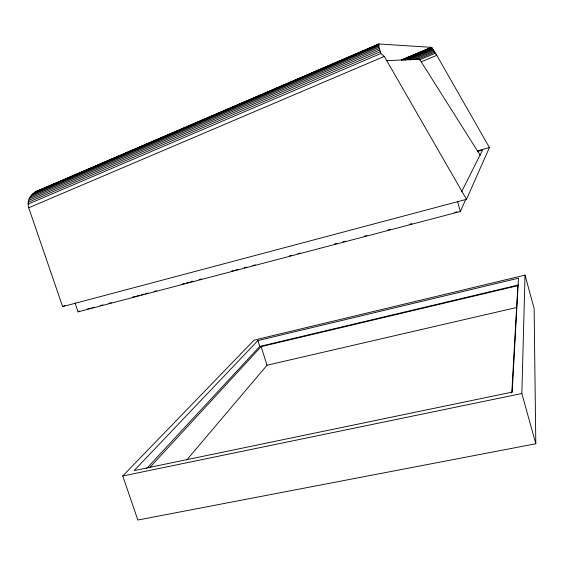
<?xml version="1.0" encoding="UTF-8"?>
<svg xmlns="http://www.w3.org/2000/svg" width="564" height="564" viewBox="0 0 564 564"><rect width="100%" height="100%" fill="white"/><g stroke="black" fill="none" stroke-linecap="round" stroke-linejoin="round"><path stroke-width="0.85" d="M378.705 43.978L36.752 191.161C30.463 193.981 26.55 200.995 28.708 207.778L62.646 306.626L466.506 199.332L384.31 56.4L380.855 53.488L378.923 47.172L378.705 43.978L431.552 47.334L436.769 55.321L421.35 61.793M535.8 443.755L521.841 393.524L525.028 275.14L254.061 340.134L122.748 475.988L137.856 520.029L535.8 443.755L534.129 308.55L525.028 275.14M511.781 393.143L517.858 285.673L261.153 346.613L149.425 467.916M466.506 199.332L489.425 147.549L435.704 53.46M75.061 303.016L78.086 311.878L460.344 211.479L465.695 199.529M461.549 191.915L482.587 150.017L477.496 151.434M186.973 459.723L267.026 365.225L516.546 307.514M146.584 468.571L259.743 346.43L518.527 284.961M257.896 340.578L134.161 470.58L512.168 392.114L518.499 278.179L257.896 340.578L259.743 346.43M78.086 311.878L79.616 311.011M62.646 306.626L64.973 305.371M42.053 189.088L300.838 77.726M302.459 77.028L379.283 43.971M378.585 44.394L34.714 192.359L36.406 191.887M32.881 193.755L378.585 45.078M31.309 195.306L378.698 46.008M30.019 196.977L378.923 47.172M29.06 198.732L379.269 48.539M28.447 200.523L379.713 50.069M28.2 202.314L380.242 51.733M28.32 204.055L380.855 53.488M28.708 207.778L384.31 56.4M401.265 59.967L431.284 47.284M401.554 59.995L431.552 47.334M402.647 59.925L431.827 47.602M403.824 60.003L432.186 48.039M405.079 60.235L432.623 48.617M408.026 59.911L433.124 49.329M410.141 60.073L433.681 50.161M414.004 59.622L434.273 51.091M417.029 59.608L434.893 52.099M419.313 59.96L435.528 53.157M41.242 189.441L36.752 191.161L40.129 190.216M477.539 150.863L489.425 147.549M42.088 189.201L44.626 188.503M87.554 308.924L90.106 308.254M91.812 307.81L94.364 307.133M100.322 305.568L102.881 304.898M108.838 303.333L111.39 302.664M132.674 297.066L135.226 296.396M136.932 295.952L139.484 295.275M141.19 294.831L143.742 294.161M145.441 293.71L148.001 293.04M153.958 291.475L156.51 290.805M182.052 284.094L184.604 283.417M186.31 282.973L188.862 282.303M190.561 281.852L193.121 281.182M199.078 279.617L201.63 278.947M231.43 271.115L233.982 270.445M235.689 269.994L238.241 269.324M244.198 267.759L246.75 267.089M252.714 265.524L255.266 264.847M289.318 255.901L291.877 255.231M297.834 253.666L300.386 252.989M334.438 244.043L336.997 243.373M342.954 241.808L345.506 241.138M364.238 236.21L366.79 235.541M388.074 229.95L390.626 229.28M409.358 224.352L411.91 223.682M454.478 212.494L457.03 211.824M122.748 475.988L521.841 393.524M386.262 60.715L419.489 59.093L480.218 155.276M261.153 346.613L267.026 365.225M457.496 201.299L460.344 211.479"/></g></svg>
